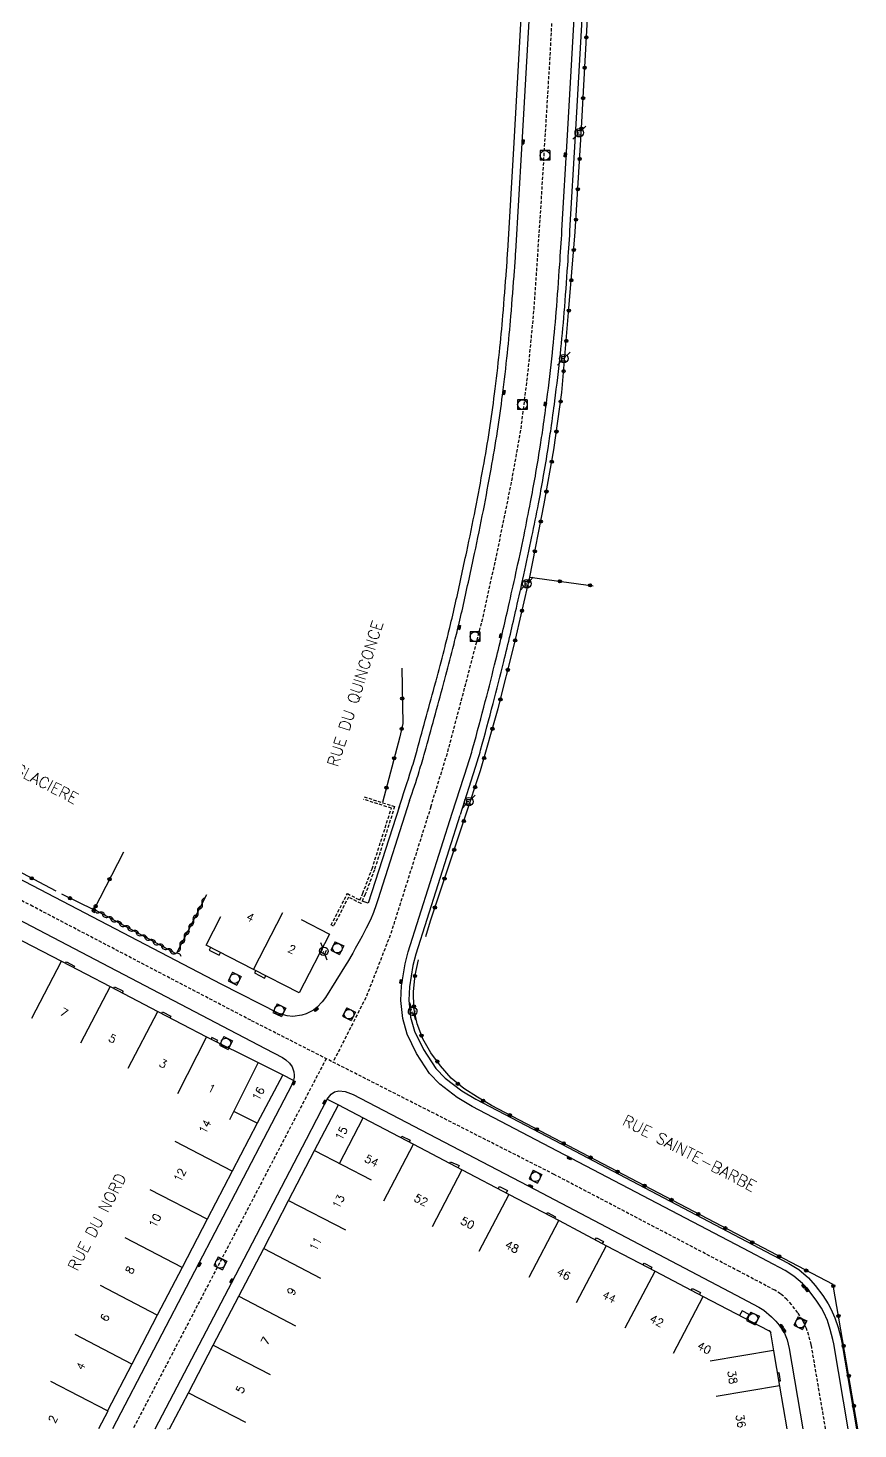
# Model space of a CAD drawing. Header units: millimetres. Extents: x 134000 to 135000, y 129000 to 130000.
# Drawn here: x 134450.7 to 134580.3, y 129000 to 129218.8 of the extents above; entities that cross this region are included whole.
import ezdxf
from ezdxf.enums import TextEntityAlignment as Align

# ---------------------------------------------------------------- set-up
doc = ezdxf.new("R2010")
doc.units = ezdxf.units.MM
doc.linetypes.add('DASHED', pattern=[0.75, 0.5, -0.25])
doc.layers.get('0').update_dxf_attribs({"linetype": 'CONTINUOUS'})
for name, color, linetype in [('W0001', 6, 'DASHED'), ('W0008', 7, 'CONTINUOUS'), ('W0100', 7, 'CONTINUOUS'), ('W0112', 1, 'DASHED'), ('W0310', 3, 'CONTINUOUS'), ('W0322', 7, 'CONTINUOUS'), ('W0330', 7, 'CONTINUOUS'), ('W0400', 7, 'CONTINUOUS'), ('W0420', 7, 'CONTINUOUS'), ('W0471', 7, 'CONTINUOUS'), ('W0989', 7, 'CONTINUOUS'), ('W0991', 7, 'CONTINUOUS'), ('W1102', 7, 'CONTINUOUS')]:
    doc.layers.add(name, color=color, linetype=linetype)
doc.styles.get("Standard").update_dxf_attribs({"font": 'romans.shx', "width": 0.85})

# ---------------------------------------------------------------- blocks, each defined once
blk = doc.blocks.new('T420')
for p, q in [((0.75, 0.75), (-0.75, 0.75)), ((-0.75, 0.75), (-0.75, -0.75)), ((0.75, 0.75), (0.75, -0.75)), ((0.75, -0.75), (-0.75, -0.75))]:
    blk.add_line(p, q)
blk.add_ellipse((0, 0), major_axis=(-0.53, 0.53), ratio=1, start_param=3.926991, end_param=10.210176)
blk = doc.blocks.new('t330o')
at = {"color": 0, "linetype": 'Continuous'}
for p, q in [((0.25, -0.25), (-0.25, 0.25)), ((-0.25, -0.25), (0.25, 0.25)), ((-0.25, 0.25), (-0.25, -0.25)), ((0.25, 0.25), (-0.25, 0.25)), ((0.25, -0.25), (0.25, 0.25)), ((-0.25, -0.25), (0.25, -0.25)), ((-0.25, -0.25), (-0.25, -0.25))]:
    blk.add_line(p, q, dxfattribs=at)
blk = doc.blocks.new('T400')
for p, q in [((-0.15, 0.3), (0.15, 0.3)), ((-0.15, -0.25), (-0.15, 0.3)), ((-0.15, 0.15), (0.15, 0.15)), ((-0.15, 0), (0.15, 0)), ((0.15, 0.3), (0.15, -0.25)), ((-0.15, -0.15), (0.15, -0.15)), ((-0.15, -0.25), (-0.15, -0.3)), ((-0.15, -0.3), (0.15, -0.3)), ((0.15, -0.3), (0.15, -0.25))]:
    blk.add_line(p, q)
blk = doc.blocks.new('T471')
for p, q in [((-0.333334, 0.333334), (-0.333334, -0.333334)), ((-0.333334, 0.333334), (0.333334, 0.333334)), ((-0.333334, 0), (0, 0)), ((0.500001, 0.500001), (1.000002, 1.000002)), ((-0.500001, -0.500001), (-1.000002, -1.000002)), ((-0.333334, -0.333334), (0.333334, -0.333334))]:
    blk.add_line(p, q)
blk.add_ellipse((0, 0), major_axis=(0.471405, 0.471405), ratio=1, start_param=5.4977871438, end_param=11.780972451)
blk = doc.blocks.new('t322o')
at = {"color": 0, "linetype": 'Continuous'}
for radius in [0.25, 0.15]:
    blk.add_circle((0, 0), radius, dxfattribs=at)
blk = doc.blocks.new('t310o')
at = {"color": 0, "linetype": 'Continuous'}
for centre, start, end in [((-0.5, 0.38), 216.8699, 323.1304), ((0.5, -0.37), 36.8699, 143.1303)]:
    blk.add_arc(centre, 0.625, start, end, dxfattribs=at)

msp = doc.modelspace()

# ---------------------------------------------------------------- linework, layer by layer
at = {"layer": 'W0001', "flags": 128}
for points in [[(134513.58, 129097.16), (134516.22, 129105.72), (134518.98, 129116.15), (134521.69, 129126.56), (134523.95, 129136.9), (134526.17, 129147.76), (134527.65, 129156.08), (134528.78, 129165.13), (134529.72, 129175.05), (134530.66, 129188.89), (134532.14, 129213.13), (134534.7, 129260.63), (134540.37, 129360.07), (134546.12, 129463.2)], [(134513.58, 129097.16), (134507.33, 129077.37), (134503.52, 129067.54), (134498.31, 129057.29)]]:
    msp.add_lwpolyline(points, dxfattribs=at)
at = {"layer": 'W0001'}
for points in [[(134575.23, 129000), (134573.06, 129012.71), (134572.97, 129013.17), (134572.6, 129014.62), (134572.25, 129015.67), (134571.84, 129016.6), (134571.6, 129017.03), (134570.87, 129018.15), (134569.9, 129019.44), (134569.19, 129020.23), (134568.19, 129021.1), (134567.28, 129021.67), (134561.79, 129024.57), (134532.85, 129039.74), (134485.47, 129063.82), (134451.44, 129081.6), (134435.07, 129090.08)], [(134497.24, 129057.84), (134479.19, 129023.25), (134467.08, 129000)]]:
    msp.add_lwpolyline(points, dxfattribs=at)
at = {"layer": 'W0008'}
for points in [[(134516.92, 129096.19), (134519.37, 129103.73, 0.010289), (134520.15, 129106.35, 0.003736), (134522.09, 129113.63, 0.002239), (134523.75, 129120.14, 0.003425), (134524.78, 129124.4, 0.002273), (134525.71, 129128.45, 0.001777), (134526.87, 129133.64, 0.002874), (134528.13, 129139.6, 0.003346), (134529.15, 129144.73, 0.004365), (134529.9, 129148.82, 0.004), (134530.65, 129153.3, 0.003901), (134531.11, 129156.41, 0.002826), (134531.7, 129160.71, 0.005912), (134532.56, 129168.04, 0.006798), (134533.16, 129174.43, 0.002168), (134533.71, 129181.83, 0.003011), (134534.05, 129187.17), (134534.91, 129202.06), (134537.55, 129248.6)], [(134518.19, 129095.95), (134520.56, 129103.35, 0.010289), (134521.36, 129106.02, 0.003736), (134523.31, 129113.31, 0.002239), (134524.97, 129119.83, 0.003425), (134526, 129124.12, 0.002273), (134526.94, 129128.18, 0.001777), (134528.09, 129133.37, 0.002874), (134529.36, 129139.35, 0.003346), (134530.39, 129144.49, 0.004365), (134531.14, 129148.61, 0.004), (134531.89, 129153.1, 0.003901), (134532.35, 129156.23, 0.002826), (134532.94, 129160.55, 0.005912), (134533.81, 129167.9, 0.006798), (134534.41, 129174.33, 0.002168), (134534.96, 129181.74, 0.003011), (134535.3, 129187.09), (134536.17, 129201.99), (134538.8, 129248.53)], [(134508.59, 129096.97, 0.001105), (134510.57, 129103.08, 0.009739), (134511.44, 129106.02, 0.0002), (134514.36, 129116.67, 0.002784), (134514.56, 129117.42, 0.00148), (134515.8, 129122.18, 0.00236), (134516.55, 129125.17, 0.005435), (134517.45, 129129.02, 0.002645), (134519.18, 129136.99, 0.003834), (134520.55, 129143.67, 0.003977), (134521.76, 129150.13, 0.006248), (134522.74, 129155.99, 0.006511), (134523.53, 129161.63, 0.00518), (134524.29, 129168.17, 0.005913), (134524.83, 129173.9, 0.001765), (134525.4, 129181.03, 0.004268), (134525.59, 129183.97), (134526.52, 129199.98), (134529.06, 129244.55)], [(134510.24, 129098.14, 0.017697), (134511.76, 129102.7, 0.009739), (134512.65, 129105.69, 0.0002), (134515.57, 129116.34, 0.002784), (134515.78, 129117.1, 0.00148), (134517.01, 129121.87, 0.00236), (134517.77, 129124.87, 0.005435), (134518.67, 129128.74, 0.002645), (134520.41, 129136.73, 0.003834), (134521.78, 129143.43, 0.003977), (134523, 129149.91, 0.006248), (134523.98, 129155.8, 0.006511), (134524.78, 129161.47, 0.00518), (134525.54, 129168.03, 0.005913), (134526.09, 129173.8, 0.001765), (134526.65, 129180.94, 0.004268), (134526.85, 129183.9), (134527.78, 129199.91), (134530.32, 129244.47)]]:
    msp.add_lwpolyline(points, format="xyb", dxfattribs=at)
for points in [[(134510.24, 129098.14), (134505.31, 129082.65), (134505.04, 129081.84), (134504.62, 129080.68), (134504.15, 129079.53), (134503.51, 129078.19), (134502.86, 129076.94), (134502.41, 129076.12), (134501.79, 129075.01), (134501.39, 129074.33), (134500.57, 129072.91), (134500.37, 129072.58), (134497.11, 129067.38), (134496.62, 129066.71), (134495.86, 129065.86), (134495.25, 129065.38), (134494.13, 129064.83), (134493.44, 129064.63), (134492.04, 129064.44), (134491.14, 129064.5), (134489.86, 129064.9), (134480.85, 129069.47), (134432.42, 129094.7)], [(134578.76, 129000), (134576.5, 129013.3), (134576.36, 129013.98), (134575.96, 129015.53), (134575.51, 129016.92), (134574.94, 129018.19), (134574.56, 129018.87), (134573.75, 129020.11), (134572.61, 129021.64), (134571.64, 129022.7), (134570.27, 129023.89), (134568.91, 129024.75), (134563.41, 129027.65), (134534.46, 129042.83), (134520.05, 129050.37), (134517.7, 129051.78), (134514.99, 129053.83), (134513.37, 129055.52), (134511.32, 129058.63), (134509.88, 129061.68), (134509.2, 129064.09), (134508.88, 129066.91), (134508.98, 129069.21), (134509.55, 129072.64), (134510.03, 129074.53), (134516.92, 129096.19)], [(134518.12, 129095.81), (134511.23, 129074.15), (134510.79, 129072.4), (134510.23, 129069.05), (134510.14, 129066.96), (134510.43, 129064.31), (134511.05, 129062.14), (134512.42, 129059.25), (134514.37, 129056.29), (134515.8, 129054.8), (134518.41, 129052.82), (134520.63, 129051.48), (134535.05, 129043.95), (134566.89, 129027.19), (134569.5, 129025.86), (134571.03, 129024.89), (134572.53, 129023.6), (134573.59, 129022.43), (134574.79, 129020.82), (134575.63, 129019.53), (134576.06, 129018.76), (134576.68, 129017.37), (134577.17, 129015.86), (134577.58, 129014.28), (134577.74, 129013.51), (134580.04, 129000)], [(134417.04, 129090.17), (134421.81, 129092.38), (134422.2, 129092.52), (134422.78, 129092.68), (134423.38, 129092.73), (134423.86, 129092.62), (134424.37, 129092.4), (134424.79, 129092.2), (134433.75, 129087.55), (134450.13, 129079.07), (134487.72, 129059.43), (134490.41, 129057.99), (134490.93, 129057.65), (134491.54, 129057.12), (134491.95, 129056.54), (134492.19, 129055.78), (134492.24, 129055.27), (134492.23, 129054.96), (134492.08, 129054.23), (134491.89, 129053.76), (134476.66, 129024.57), (134463.87, 129000)], [(134479.2, 129075.2), (134478.99, 129074.8), (134480.55, 129074.01), (134480.76, 129074.4)], [(134456.56, 129072.7), (134456.69, 129072.95), (134457.94, 129072.29), (134457.82, 129072.05)], [(134486.25, 129071.58), (134486.06, 129071.21), (134487.61, 129070.38), (134487.81, 129070.78)], [(134464.08, 129068.8), (134464.21, 129069.05), (134465.48, 129068.4)], [(134471.57, 129064.89), (134471.7, 129065.15), (134472.97, 129064.46), (134472.85, 129064.22)], [(134480.19, 129060.45), (134480.31, 129060.69), (134479.4, 129061.14), (134479.29, 129060.9)], [(134470.55, 129000), (134483.11, 129024.05), (134494.17, 129045.27), (134497.4, 129051.49), (134497.58, 129051.77), (134498.02, 129052.29), (134498.54, 129052.66), (134499.22, 129052.82), (134500.22, 129052.72), (134501.46, 129052.24), (134529.87, 129037.38), (134561.27, 129020.9)], [(134508.95, 129045.49), (134509.08, 129045.73), (134510.33, 129045.1), (134510.2, 129044.83)], [(134516.54, 129041.5), (134516.67, 129041.74), (134517.99, 129041.13), (134517.83, 129040.83)], [(134524.12, 129037.52), (134524.3, 129037.86), (134524.3, 129037.86), (134525.54, 129037.25), (134525.34, 129036.88)], [(134531.68, 129033.56), (134531.81, 129033.81), (134531.81, 129033.81), (134533.04, 129033.15), (134532.91, 129032.91)], [(134539.26, 129029.54), (134539.43, 129029.85), (134540.53, 129029.28), (134540.36, 129028.96)], [(134546.75, 129025.62), (134546.9, 129025.91), (134548.09, 129025.26), (134547.95, 129025)], [(134554.28, 129021.66), (134554.44, 129021.96), (134555.67, 129021.32), (134555.51, 129021.02)], [(134561.27, 129020.9), (134564.8, 129019.04), (134565.58, 129018.54), (134566.8, 129017.5), (134567.43, 129016.86), (134567.99, 129016.21), (134568.46, 129015.56), (134568.79, 129014.97), (134569.22, 129013.9), (134569.53, 129012.57), (134571.68, 129000)], [(134562.89, 129017.16), (134563.27, 129017.9), (134562.17, 129018.46), (134561.79, 129017.74)], [(134567.67, 129008.79), (134567.91, 129008.83), (134568.12, 129007.49), (134567.9, 129007.45)]]:
    msp.add_lwpolyline(points, dxfattribs=at)
at = {"layer": 'W0008', "flags": 128}
for points in [[(134508.68, 129097.24), (134503.8, 129082.11), (134502.86, 129082.41)], [(134465.52, 129068.38), (134465.38, 129068.12)], [(134492.13, 129054.43), (134490.43, 129055.28)], [(134497.4, 129051.49), (134499.15, 129050.6)], [(134472.46, 129000), (134472.48, 129000.04)], [(134472.48, 129000.04), (134472.56, 129000)]]:
    msp.add_lwpolyline(points, dxfattribs=at)
at = {"layer": 'W0100'}
for points in [[(134497.77, 129077.25), (134493.02, 129068.11), (134485.88, 129071.76), (134478.5, 129075.56), (134480.79, 129080.01)], [(134448.35, 129076.98), (134455.9, 129073.04), (134463.52, 129069.1), (134470.96, 129065.2), (134478.56, 129061.26), (134486.64, 129057.23), (134490.45, 129055.3), (134486.48, 129047.77), (134482.54, 129040.25), (134478.64, 129032.74), (134474.74, 129025.24), (134470.85, 129017.78), (134466.9, 129010.14), (134463.11, 129002.83), (134463.15, 129002.8), (134461.69, 129000)], [(134472.77, 129000), (134475.74, 129005.66), (134479.62, 129013.1), (134483.59, 129020.72), (134487.49, 129028.17), (134491.36, 129035.68), (134495.41, 129043.47), (134499.15, 129050.6), (134503.03, 129048.58), (134510.88, 129044.47), (134518.47, 129040.49), (134525.8, 129036.64), (134533.6, 129032.55), (134541, 129028.62), (134548.59, 129024.66), (134556.09, 129020.71), (134566.32, 129015.37), (134566.39, 129015.4), (134566.65, 129015.04), (134566.6, 129015), (134567.09, 129012.2), (134568.03, 129006.68), (134569.17, 129000)]]:
    msp.add_lwpolyline(points, dxfattribs=at)
at = {"layer": 'W0100', "flags": 128}
msp.add_lwpolyline([(134493.33, 129079.55), (134497.74, 129077.27)], dxfattribs=at)
at = {"layer": 'W0112'}
msp.add_lwpolyline([(134503.17, 129098.72), (134507.93, 129097.2), (134504.78, 129087.34), (134503.34, 129083.51), (134502.69, 129082.04), (134500.73, 129083.07), (134498.37, 129078.52), (134498.02, 129078.71), (134500.56, 129083.61), (134502.5, 129082.59), (134502.97, 129083.66), (134504.4, 129087.47), (134507.43, 129096.94), (134503.05, 129098.34)], dxfattribs=at)
at = {"layer": 'W0310', "flags": 128}
msp.add_lwpolyline([(134478.56, 129083.4), (134473.82, 129074.18), (134461.13, 129081.05)], dxfattribs=at)
at = {"layer": 'W0322', "flags": 128}
for points in [[(134519.01, 129095.73), (134521.36, 129102.85), (134524.1, 129112.54), (134526.62, 129122.61), (134529.02, 129133.01), (134531.29, 129144.46), (134532.79, 129152.89), (134534.05, 129161.88), (134535.1, 129174.36), (134536.13, 129186.95), (134537.05, 129202.23), (134538.97, 129237.46), (134540.05, 129254.97)], [(134529.02, 129133.01), (134538.93, 129131.68)], [(134509.03, 129118.82), (134509.2, 129110.17), (134508.75, 129108.08), (134506.03, 129097.81)], [(134421.87, 129101.55), (134425.99, 129099.47), (134433.08, 129095.7), (134445.43, 129089.08), (134455.02, 129084.02)], [(134512.8, 129076.9), (134513.53, 129079.36), (134519.01, 129095.73)], [(134465.59, 129090.07), (134460.96, 129081.07), (134455.97, 129083.5)], [(134576.4, 129022.54), (134523.04, 129050.51), (134520.85, 129051.8), (134518.71, 129053.15), (134516.76, 129054.77), (134515.1, 129056.69), (134513.59, 129058.76), (134512.32, 129060.94), (134511.43, 129063.29), (134510.95, 129065.76), (134510.85, 129068.33), (134511.12, 129070.88), (134511.68, 129073.27)], [(134580.28, 129000), (134576.4, 129022.47)]]:
    msp.add_lwpolyline(points, dxfattribs=at)
at = {"layer": 'W1102', "flags": 128}
for points in [[(134485.88, 129071.76), (134490.45, 129080.66)], [(134451.29, 129064.16), (134455.9, 129073.04)], [(134463.52, 129069.1), (134458.9, 129060.23)], [(134466.34, 129056.34), (134470.96, 129065.2)], [(134478.56, 129061.26), (134474.03, 129052.35)], [(134486.64, 129057.23), (134482.17, 129048.29)], [(134486.48, 129047.77), (134482.82, 129049.59)], [(134499.3, 129041.47), (134503.03, 129048.58)], [(134482.54, 129040.25), (134473.68, 129044.87)], [(134506.24, 129035.62), (134510.88, 129044.47)], [(134495.41, 129043.47), (134504.28, 129038.9)], [(134513.82, 129031.64), (134518.46, 129040.5)], [(134478.64, 129032.74), (134469.77, 129037.35)], [(134491.36, 129035.68), (134500.24, 129031.08)], [(134521.15, 129027.79), (134525.8, 129036.65)], [(134528.93, 129023.71), (134533.57, 129032.56)], [(134474.74, 129025.24), (134465.87, 129029.85)], [(134536.35, 129019.77), (134540.99, 129028.63)], [(134487.49, 129028.17), (134496.36, 129023.56)], [(134543.95, 129015.81), (134548.59, 129024.66)], [(134470.85, 129017.78), (134461.98, 129022.4)], [(134483.59, 129020.72), (134492.46, 129016.11)], [(134551.45, 129011.85), (134556.09, 129020.71)], [(134466.9, 129010.14), (134458.03, 129014.76)], [(134479.62, 129013.1), (134488.5, 129008.49)], [(134567.08, 129012.24), (134557.22, 129010.58)], [(134463.11, 129002.83), (134454.24, 129007.44)], [(134475.74, 129005.66), (134484.62, 129001.05)], [(134568.02, 129006.73), (134558.16, 129005.06)]]:
    msp.add_lwpolyline(points, dxfattribs=at)

# ---------------------------------------------------------------- block references
at = {"layer": 'W0310'}
for p, rotation in [((134461.83, 129080.67), 151.5633382957285), ((134477.19, 129080.73), 242.7784213728047), ((134477.88, 129082.07), 242.7784213728047), ((134463.15, 129079.95), 151.5633382957285), ((134464.47, 129079.24), 151.5633382957285), ((134465.79, 129078.52), 151.5633382957285), ((134475.82, 129078.06), 242.7784213728047), ((134476.5, 129079.4), 242.7784213728047), ((134467.11, 129077.81), 151.5633382957285), ((134468.43, 129077.09), 151.5633382957285), ((134469.75, 129076.38), 151.5633382957285), ((134475.13, 129076.73), 242.7784213728047), ((134471.07, 129075.67), 151.5633382957285), ((134472.39, 129074.95), 151.5633382957285), ((134473.71, 129074.24), 151.5633382957285), ((134474.45, 129075.4), 242.7784213728047)]:
    msp.add_blockref('t310o', p, dxfattribs=dict(at, rotation=rotation))
at = {"layer": 'W0322'}
for p, rotation in [((134537.87, 129217.31), 86.89022136566419), ((134537.61, 129212.57), 86.89022136566419), ((134537.36, 129207.83), 86.89022136566419), ((134537.1, 129203.08), 86.89022136566419), ((134536.82, 129198.34), 86.52845555632473), ((134536.53, 129193.6), 86.52845555632473), ((134536.24, 129188.86), 86.52845555632473), ((134535.9, 129184.12), 85.354134226618), ((134535.51, 129179.39), 85.354134226618), ((134535.13, 129174.65), 85.354134226618), ((134534.73, 129169.92), 85.18706904445607), ((134534.33, 129165.19), 85.18706904445607), ((134533.85, 129160.46), 81.99831758156074), ((134533.19, 129155.76), 81.99831758156074), ((134532.46, 129151.06), 79.92206402145324), ((134531.63, 129146.39), 79.92206402145324), ((134530.75, 129141.72), 78.79920426317072), ((134529.83, 129137.06), 78.79920426317072), ((134528.88, 129132.41), 77.00064244810628), ((134533.73, 129132.38), 352.3180001061752), ((134538.44, 129131.74), 352.3180001061752), ((134527.82, 129127.78), 77.00064244810628), ((134526.75, 129123.15), 77.00064244810628), ((134525.6, 129118.54), 75.94679544526174), ((134509.12, 129114.08), 271.0864134810797), ((134524.45, 129113.93), 75.94679544526174), ((134509.02, 129109.34), 257.8742844522923), ((134523.2, 129109.35), 74.21279681349705), ((134507.86, 129104.74), 255.1983596658052), ((134521.91, 129104.78), 74.21279681349705), ((134506.65, 129100.15), 255.1983596658052), ((134520.5, 129100.24), 71.7083628064732), ((134518.74, 129094.94), 71.48018462676639), ((134517.24, 129090.44), 71.48018462676639), ((134451.26, 129086), 332.1785951829177), ((134463.42, 129085.85), 242.7784213730135), ((134515.73, 129085.94), 71.48018462676639), ((134457.25, 129082.88), 154.0076963750692), ((134461.24, 129081.63), 242.7784213730135), ((134514.22, 129081.43), 71.48018462676639), ((134511.1, 129070.74), 84.08932083271701), ((134510.94, 129066), 92.1178439756874), ((134512.13, 129061.43), 110.7037975890653), ((134514.59, 129057.39), 126.0739954727333), ((134517.8, 129053.91), 140.3983026003123), ((134521.74, 129051.27), 149.5365957563249), ((134525.91, 129049), 152.3338138838999), ((134530.12, 129046.8), 152.3338138838999), ((134534.33, 129044.59), 152.3338138838999), ((134538.53, 129042.39), 152.3338138838999), ((134542.74, 129040.18), 152.3338138838999), ((134546.95, 129037.98), 152.3338138838999), ((134551.16, 129035.77), 152.3338138838999), ((134555.36, 129033.56), 152.3338138838999), ((134559.57, 129031.36), 152.3338138838999), ((134563.78, 129029.15), 152.3338138838999), ((134567.98, 129026.95), 152.3338138838999), ((134572.19, 129024.74), 152.3338138838999), ((134576.42, 129022.33), 99.78927998764111), ((134577.23, 129017.65), 99.78927998764111), ((134578.04, 129012.97), 99.78927998764111), ((134578.85, 129008.29), 99.78927998764111), ((134579.65, 129003.6), 99.78927998764111)]:
    msp.add_blockref('t322o', p, dxfattribs=dict(at, rotation=rotation))
at = {"layer": 'W0330', "rotation": 63.46334749276697}
msp.add_blockref('t330o', (134460.96, 129081), dxfattribs=at)
at = {"layer": 'W0400'}
for p, rotation in [((134527.99, 129201.01), 356.1243863738397), ((134534.59, 129198.96), 176.9741278763127), ((134524.98, 129161.89), 352.8241444597816), ((134531.46, 129160.05), 171.1603166264245), ((134518.01, 129125.2), 348.447407607444), ((134524.49, 129123.84), 167.6632071703968), ((134508.93, 129069.89), 351.7421997329846), ((134495.72, 129065.52), 126.9193605888096), ((134492.16, 129054.06), 340.8470055787406), ((134496.99, 129051.02), 152.5278667766358), ((134535.19, 129042.28), 242.331103564548), ((134529.18, 129037.91), 63.34407613474861), ((134477.43, 129025.72), 332.4480610427966), ((134482.46, 129023.12), 151.5931094397462), ((134571.8, 129022.33), 223.2322106108243), ((134572.32, 129021.75), 220.2132194190452), ((134568.33, 129016.01), 215.2691891905081), ((134568.74, 129015.38), 31.06897004765007)]:
    msp.add_blockref('T400', p, dxfattribs=dict(at, rotation=rotation))
at = {"layer": 'W0420'}
for p in [(134531.4, 129198.89), (134527.89, 129159.97), (134520.47, 129123.74)]:
    msp.add_blockref('T420', p, dxfattribs=at)
for p, rotation in [((134499, 129075.09), 63.46334749275578), ((134482.96, 129070.33), 63.46334749275578), ((134489.91, 129065.4), 63.4633474927707), ((134500.82, 129064.78), 63.46334749275578), ((134481.59, 129060.28), 63.4633474927707), ((134529.92, 129039.39), 63.46334749275578), ((134480.7, 129025.86), 63.4633474927707), ((134563.88, 129017.26), 63.46334749275578), ((134571.28, 129016.53), 63.46334749275578)]:
    msp.add_blockref('T420', p, dxfattribs=dict(at, rotation=rotation))
at = {"layer": 'W0471'}
for p in [(134536.76, 129202.43), (134534.34, 129167.15), (134528.57, 129132), (134519.51, 129097.97)]:
    msp.add_blockref('T471', p, dxfattribs=at)
for p, rotation in [((134496.87, 129074.6), 63.46334749275578), ((134510.74, 129065.22), 63.4633474927707)]:
    msp.add_blockref('T471', p, dxfattribs=dict(at, rotation=rotation))

# ---------------------------------------------------------------- texts
at = {"layer": 'W0989'}
for s, rotation, p in [('RUE DU QUINCONCE', 72.4819, (134501.86, 129114.82)), ('RUE DE LA GLACIERE', 332.6304, (134447.39, 129103.97)), ('RUE SAINTE-BARBE', 332.6304, (134553.97, 129043.06)), ('RUE DU NORD', 62.4607, (134461.47, 129032.33))]:
    msp.add_text(s, height=1.75, rotation=rotation, dxfattribs=at).set_placement(p, align=Align.MIDDLE)
at = {"layer": 'W0991'}
for s, rotation, p in [('4', 332.7785, (134485.39, 129079.89)), ('2', 332.7785, (134491.88, 129074.92)), ('7', 332.7785, (134456.31, 129065.04)), ('5', 332.7785, (134463.89, 129060.97)), ('3', 332.7785, (134471.79, 129057.06)), ('1', 332.7785, (134479.37, 129053.16)), ('16', 62.6458, (134486.65, 129052.37)), ('14', 62.6458, (134478.32, 129047.23)), ('15', 62.6458, (134499.61, 129046.17)), ('54', 332.7785, (134504.34, 129041.89)), ('12', 62.6458, (134474.41, 129039.65)), ('13', 62.6458, (134499.16, 129035.53)), ('52', 332.7785, (134512.06, 129035.75)), ('10', 62.6458, (134470.51, 129032.55)), ('50', 332.7785, (134519.32, 129032.17)), ('11', 62.6458, (134495.58, 129028.91)), ('48', 332.7785, (134526.27, 129028.43)), ('8', 62.6458, (134466.6, 129024.82)), ('46', 332.7785, (134534.32, 129024.2)), ('9', 62.6458, (134491.83, 129021.49)), ('44', 332.7785, (134541.43, 129020.61)), ('6', 62.6458, (134462.69, 129017.4)), ('42', 332.7785, (134548.86, 129016.87)), ('7', 62.6458, (134487.76, 129013.75)), ('40', 332.7785, (134556.28, 129012.65)), ('4', 62.6458, (134458.94, 129009.82)), ('38', 279.706, (134560.69, 129008.07)), ('5', 62.6458, (134483.85, 129006.18)), ('2', 62.6458, (134454.57, 129001.54)), ('36', 279.706, (134561.98, 129001.24))]:
    msp.add_text(s, height=1.25, rotation=rotation, dxfattribs=at).set_placement(p, align=Align.MIDDLE)

doc.saveas('drawing.dxf')
